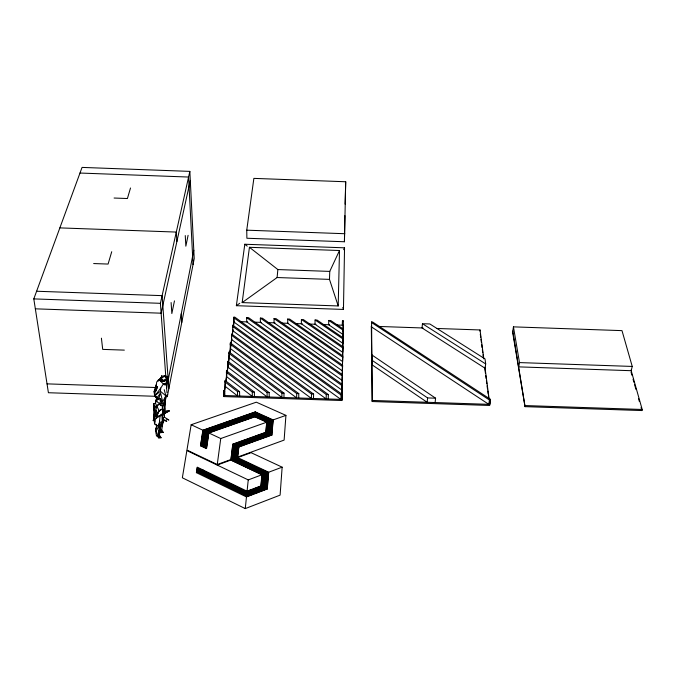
<?xml version="1.0" encoding="UTF-8"?>
<svg xmlns="http://www.w3.org/2000/svg" width="676" height="676" viewBox="0 0 676 676"><rect width="100%" height="100%" fill="white"/><g stroke="black" fill="none" stroke-linecap="round" stroke-linejoin="round"><path stroke-width="1.01" d="M274.05 318.565L274.05 322.832L342.411 370.896L342.639 365.234L275.985 318.633L274.05 318.565L342.614 366.569M228.91 353.337L281.909 393.043L281.884 397.42L229.037 357.672L229.088 352.027L284.005 393.111L283.971 397.496M287.739 319.038L287.706 323.297L342.571 361.533L342.8 355.914L289.674 319.106L287.739 319.038L342.774 357.215M161.31 414.058L160.144 415.453L158.961 426.438L154.542 423.903L154.06 417.937L157.009 405.473L159.587 403.589L160.88 400.471L160.584 398.603L157.618 397.995L156.756 401.569L159.587 403.589L161.665 403.648L160.584 398.603M160.601 405.634L160.626 403.792M158.835 430.46L158.784 434.229L161.057 437.761L158.902 437.879L156.418 435.547L155.455 430.122L156.545 426.531L155.928 424.19M230.178 344.185L296.713 393.533L296.637 397.919L230.305 348.503L230.355 342.909L298.8 393.609L298.724 397.987M344.43 241.755L345.706 181.76L253.872 178.379L246.748 230.178L246.884 238.248L344.43 241.755L344.895 215.644M345.106 204.152L345.706 181.76M223.781 390.382L223.933 394.776L224.88 395.519L224.728 391.125L223.781 390.382L223.874 396.575L341.862 400.522L342.284 376.473L341.912 399.431L223.832 395.485L225.412 384.01M343.036 333.598L342.318 374.377L343.214 325.224L336.91 325.004M343.07 331.51L343.408 320.973L342.445 320.939L342.25 325.19L343.197 325.832M343.459 309.431L344.54 247.822L244.813 244.247L236.363 305.696L343.459 309.431L342.791 307.445M342.47 374.749L342.445 376.11L260.353 318.092L260.395 322.359L342.242 380.453L342.47 374.749L262.296 318.159L260.353 318.092M343.408 320.973L343.4 321.573L342.445 320.939M301.428 319.511L301.344 323.77L342.732 352.348L342.96 346.763L303.363 319.579L301.428 319.511L342.935 348.047M338.194 305.949L339.496 250.517L249.436 247.298L242.16 302.594L338.194 305.949L329.482 279.382L329.761 271.406L339.496 250.517M231.42 335.212L311.501 394.032L311.391 398.409L231.538 339.513L231.598 333.961L313.596 394.1L313.478 398.477M162.629 414.937L162.975 412.233L164.775 409.183L164.082 405.515L165.468 396.66M315.1 319.985L314.982 324.243L342.893 343.34L343.095 339.056L315.1 319.985L317.036 320.052L343.112 337.797L342.918 342.081M155.742 413.129L155.826 410.383L153.942 409.707L153.621 403.859L155.446 403.217L155.953 401.578M160.846 424.384L159.215 424.942L156.19 431.212L158.902 437.879L159.206 428.018L160.44 425.288M328.773 320.466L328.62 324.717L343.045 334.502L343.264 329.001L330.708 320.525L328.773 320.466L343.247 330.234M232.637 326.415L326.288 394.53L326.128 398.908L232.755 330.699L232.806 325.181L328.384 394.598L328.215 398.975M233.837 317.779L341.076 395.021L340.865 399.398L233.947 322.046L233.921 317.171L234.885 317.205L342.132 394.353L341.921 398.722M342.098 388.81L342.301 384.45L248.591 317.686L246.655 317.619L246.732 321.886L342.073 390.196L342.276 385.835L246.655 317.619M341.862 400.522L342.115 395.054L341.076 395.021M164.614 405.6L165.73 398.477L164.082 405.515L163.93 402.719M154.331 406.682L153.621 403.859L154.821 411.54L153.942 409.707L154.331 406.682L161.665 403.648L160.88 400.471L157.542 398.908L155.607 400.2L155.446 403.217L159.054 410.67L156.139 418.283L154.584 420.573L153.3 420.616L155.826 410.383L156.139 412.411M164.336 411.211L169.406 410.915L164.733 413.475L165.451 401.054M371.589 321.945L372.222 401.536L489.669 405.465L490.489 400.031L490.387 399.322L372.56 321.979L371.589 321.945L371.597 322.553L489.441 399.998L490.489 400.031M158.902 437.879L159.578 428.719L160.575 425.043M371.758 359.37L372.045 355.061L435.589 398.189L435.099 402.55M160.28 380.892L159.68 378.999L161.556 377.504L159.68 378.999L160.28 380.892L161.716 381.534L166.811 380.284L167.91 379.261L168.028 377.487L166.516 376.304L163.955 376.202L166.516 376.304M372.113 360.35L371.825 364.66L427.139 402.279L427.604 397.927L372.113 360.35L372.045 355.061M372.222 401.536L371.318 326.195M282.145 467.167L280.101 495.128L245.261 508.597L182.351 477.788L186.863 450.588L248.244 479.909L261.908 474.772L260.894 485.951L247.07 491.207L197.24 467.167L196.386 472.659L246.47 496.936L267.265 488.993L268.693 472.22L282.145 467.167L251.075 452.675L237.614 457.593M285.931 415.368L284.123 440.093L237.682 457.06L231.564 454.179L232.789 444.157L265.803 432.285L271.87 435.048L273.163 419.906L285.931 415.368L256.314 402.186L191.156 424.739L186.956 450.055L217.25 464.522L230.905 459.528M167.158 383.326L166.482 377.85L167.158 383.326L165.012 384.179L163.398 383.917L161.032 381.763L161.251 378.805L160.93 380.157L163.474 380.808L166.904 378.687M155.463 391.708L156.688 382.058L158.632 379.582L160.195 379.988M265.803 432.285L266.724 422.196L254.801 416.813L208.833 432.978L206.535 448.568L200.527 445.729L202.91 430.223L255.308 411.887L273.163 419.906M155.987 391.024L157.593 386.571L154.314 393.88L155.717 397.091L155.564 395.088L160.432 391.26L160.727 388.1L163.398 383.917M242.16 302.594L277.101 277.532L277.861 269.563L249.436 247.298M154.694 418.317L153.3 420.616L154.398 413.467M422.458 323.711L422.044 327.953L485.072 368.243L485.689 363.941L485.022 358.922L429.835 323.965L422.458 323.711L485.689 363.941M163.516 413.264L163.837 410.214M245.261 508.597L246.47 496.936M247.07 491.207L248.236 479.909M254.801 416.813L255.308 411.887M237.682 457.06L238.856 446.98L271.87 435.048M158.961 426.438L159.646 421.182L161.682 425.272L159.215 424.942M217.25 464.522L220.748 438.538L266.724 422.196M479.892 331.012L480.036 329.956L436.755 328.46M224.956 381.889L237.462 391.548L237.572 395.942L225.1 386.266L225.15 380.503L239.558 391.624L239.659 396.009M226.299 372.18L252.283 392.046L252.351 396.44L226.443 376.549L226.485 370.82L254.379 392.122L254.438 396.508M227.618 362.666L267.096 392.545L267.121 396.93L227.753 367.017L227.804 361.33L269.192 392.612L269.209 396.998M225.7 381.923L229.434 354.815M229.722 352.728L231.733 338.127M232.164 335L232.924 329.465M233.313 326.66L234.031 321.446M223.874 396.575L224.162 394.488M224.593 391.362L225.446 385.1M226.021 380.926L226.739 375.712M227.313 371.538L228.175 365.277M228.606 362.15L229.468 355.889M229.899 352.762L230.905 345.461M231.184 343.374L231.758 339.2M232.333 335.026L232.907 330.851M233.626 325.638L233.921 317.171M489.441 399.998L488.79 404.341L371.327 326.804M490.387 399.322L489.83 404.375L372.299 400.445M161.116 424.9L159.942 432.674L163.237 432.386L161.31 429.387L161.53 431.119L163.237 432.386L159.942 432.674L159.392 427.511M163.161 380.571L161.209 377.952L161.522 375.94L165.189 376.27L166.82 378.256L166.431 379.202L164.741 380.123L161.615 380.402L160.787 379.025L161.894 377.707L161.522 375.94M513.456 326.863L519.481 362.589L518.771 366.874L631.198 370.701L632.237 366.434L621.996 330.632L513.456 326.863L512.619 332.144L525.041 406.648L641.921 410.552L642.2 409.479L631.038 370.135M161.53 431.119L163.186 421.08M525.041 406.648L512.788 331.088M154.584 420.573L153.917 418.452L154.981 410.822M166.634 387.88L193.801 250.264M174.467 300.879L171.839 313.546L171.104 302.544M188.097 235.324L185.841 246.182L185.258 235.569M154.508 406.132L153.689 409.96L153.917 418.452L155.252 421.292L154.542 423.903M190.294 180.526L161.133 313.191L35.346 308.831M165.814 376.769L160.406 303.313L189.838 171.383L82.058 167.403L33.8 298.902L48.41 392.731L155.717 396.313M161.986 426.353L163.119 421.283M164.006 405.761L164.276 402.178M153.917 418.452L154.534 415.791M168.028 377.487L166.811 380.284L161.716 381.534M163.693 409.96L162.975 412.233L162.688 401.645L160.592 392.984L157.314 397.429L156.908 399.017L155.024 395.925L154.094 391.767L156.021 384.889M158.184 381.247L158.632 379.582M161.682 425.272L162.291 423.007L161.927 414.329M153.3 420.616C154.576 416.162 157.246 411.532 161.387 409.242L162.747 410.509L163.55 413.788L156.139 418.283L156.604 415.453L158.911 411.549L161.387 409.242M159.578 428.719L160.592 425.246M111.726 251.717L108.084 264.062L93.66 263.555M130.51 187.987L127.409 198.524L114.092 198.034M158.59 398.916L160.592 392.984M155.455 430.122L156.959 426.057M156.376 386.418L154.094 391.767L155.286 394.438M343.661 249.706L344.54 247.822M162.688 401.645L165.882 395.866L164.217 389.689M165.417 398.663L167.699 394.75M161.378 423.582L162.958 421.19M153.942 409.707L157.009 405.473M160.727 388.1L155.564 395.088L154.314 393.88M165.012 384.179L167.31 381.298M162.291 423.007L163.6 421.782L162.908 418.85M161.327 422.28L162.764 421.021M236.363 305.696L239.735 303.287M167.91 379.261L163.922 381.247M160.795 378.188L162.139 377.343M162.933 418.089L164.479 417.185L168.873 420.041L166.245 419.019M164.927 412.977L169.406 410.915L165.814 411.354M161.209 377.952L165.189 376.27L166.431 379.202M196.395 472.634L203.324 470.099M217.173 465.063L230.846 460.069M200.569 445.746L207.304 443.355M155.632 416.788L160.144 415.453M163.491 376.49L165.476 376.245M164.775 409.183L163.938 409.2L164.479 417.185L163.271 413.222M47.033 383.867L156.148 387.525M223.68 391.091L224.728 391.125M237.462 391.548L239.558 391.624M252.283 392.046L254.379 392.122M267.096 392.545L269.192 392.612M281.909 393.043L284.005 393.111M296.713 393.533L298.8 393.609M311.501 394.032L313.596 394.1M326.288 394.53L328.384 394.598M427.604 397.927L435.589 398.189M525.235 405.566L642.2 409.479M277.861 269.563L329.761 271.406M277.101 277.532L329.482 279.382M36.605 291.246L162.113 295.64L168.839 388.734M33.8 298.902L160.406 303.313M240.326 321.658L247.678 321.911M255.029 322.173L261.325 322.384M267.62 322.604L274.971 322.858M281.275 323.077L288.618 323.331M295.97 323.584L302.265 323.804M308.569 324.024L315.912 324.277M323.263 324.531L329.567 324.75M378.704 326.449L423.041 327.987M519.481 362.589L632.237 366.434M124.333 350.126L102.701 349.382L101.417 338.177M79.988 173.039L188.579 177.044L193.049 264.544M246.748 230.178L344.785 233.719M59.86 227.888L176.301 232.071L176.875 241.594M162.984 420.117L166.752 421.249L162.924 418.993M165.383 377.115L166.575 377.605M254.818 412.056L273.129 420.286M253.711 412.445L273.053 421.148M252.596 412.833L272.986 422.01M251.48 413.23L272.91 422.88M250.365 413.619L272.834 423.742M249.25 414.008L272.758 424.613M248.134 414.396L254.058 417.075M266.674 422.77L272.681 425.483M247.019 414.785L252.942 417.464M266.597 423.632L272.614 426.353M245.903 415.182L251.818 417.861M266.513 424.503L272.538 427.224M244.78 415.571L250.703 418.25M266.437 425.373L272.462 428.102M243.656 415.96L249.579 418.647M266.352 426.243L272.386 428.973M242.54 416.357L248.464 419.044M266.276 427.114L272.31 429.851M241.416 416.746L247.34 419.433M266.2 427.993L272.234 430.73M240.293 417.143L246.216 419.83M266.116 428.871L272.158 431.609M239.169 417.531L245.092 420.227M266.04 429.742L272.09 432.496M238.045 417.929L243.96 420.624M265.955 430.62L272.014 433.375M236.913 418.326L242.836 421.021M265.879 431.508L271.938 434.262M235.789 418.714L241.712 421.418M265.676 432.336L271.744 435.099M234.656 419.112L240.58 421.816M264.553 432.741L270.62 435.505M233.533 419.509L239.448 422.213M263.42 433.147L269.487 435.91M232.4 419.906L238.324 422.61M262.288 433.553L268.355 436.324M231.268 420.295L237.191 423.007M261.156 433.958L267.223 436.73M230.136 420.692L236.059 423.404M260.023 434.364L266.09 437.135M229.003 421.089L234.927 423.801M258.891 434.769L264.958 437.549M227.871 421.486L233.786 424.198M257.759 435.183L263.826 437.955M226.73 421.883L232.654 424.604M256.618 435.589L262.685 438.369M225.598 422.28L231.513 425.001M255.486 435.995L261.553 438.783M224.457 422.677L230.381 425.398M254.345 436.409L260.412 439.189M223.317 423.083L229.24 425.804M253.204 436.814L259.271 439.603M222.176 423.48L228.099 426.201M252.072 437.228L258.131 440.017M221.035 423.877L226.959 426.607M250.931 437.634L256.99 440.431M219.894 424.274L225.818 427.004M249.782 438.048L255.849 440.837M218.754 424.68L224.677 427.409M248.641 438.454L254.708 441.251M217.613 425.077L223.528 427.807M247.5 438.868L253.559 441.665M216.464 425.474L222.387 428.212M246.351 439.282L252.418 442.079M215.323 425.88L221.238 428.618M245.211 439.696L251.269 442.493M214.174 426.277L220.097 429.015M244.061 440.101L250.128 442.907M213.024 426.683L218.948 429.421M242.912 440.515L248.979 443.321M211.875 427.08L217.799 429.826M241.763 440.929L247.83 443.743M210.726 427.485L216.65 430.232M240.614 441.343L246.681 444.157M209.577 427.891L215.492 430.637M239.465 441.758L245.523 444.571M208.428 428.288L214.343 431.043M238.307 442.172L244.374 444.985M207.27 428.694L213.194 431.449M237.158 442.586L243.216 445.408M206.121 429.099L212.036 431.854M236 443L242.067 445.822M204.963 429.505L210.878 432.26M234.842 443.414L240.91 446.236M203.806 429.902L209.729 432.665M233.685 443.828L239.752 446.659M191.156 424.739L202.91 430.223M208.833 432.978L220.748 438.538M232.789 444.174L238.856 447.005M202.876 430.418L208.799 433.181M232.764 444.36L238.831 447.182M202.741 431.296L208.673 434.068M232.654 445.264L238.729 448.095M202.606 432.184L208.538 434.955M232.544 446.168L238.62 449.008M202.47 433.071L208.411 435.843M232.434 447.081L238.51 449.92M202.335 433.958L208.276 436.738M232.324 447.985L238.408 450.833M202.2 434.845L208.14 437.634M232.206 448.898L238.298 451.754M202.065 435.733L208.014 438.521M232.096 449.819L238.197 452.675M201.921 436.628L207.878 439.425M231.986 450.731L238.087 453.588M201.786 437.524L207.752 440.321M231.876 451.644L237.977 454.517M201.651 438.42L207.616 441.217M231.758 452.565L237.867 455.438M201.516 439.315L207.481 442.121M231.648 453.486L237.766 456.359M201.372 440.211L207.346 443.025M268.693 472.22L231.496 454.711L230.846 460.069L261.916 474.772M201.237 441.107L207.219 443.929M231.42 455.328L268.642 472.862M201.102 442.011L207.084 444.833M231.31 456.258L268.558 473.817M200.958 442.915L206.949 445.738M231.2 457.179L268.473 474.772M200.823 443.819L206.814 446.65M231.082 458.108L268.397 475.727M200.679 444.723L206.679 447.563M230.972 459.038L268.313 476.69M200.544 445.636L206.543 448.475M230.854 459.976L268.228 477.653M261.832 475.625L268.144 478.616M261.747 476.588L268.068 479.58M261.663 477.552L267.983 480.543M261.57 478.515L267.899 481.515M261.485 479.478L267.814 482.487M261.392 480.442L267.73 483.458M261.308 481.413L267.654 484.43M261.215 482.385L267.569 485.41M261.13 483.357L267.485 486.382M261.037 484.329L267.4 487.362M260.953 485.3L267.316 488.342M156.418 435.547L161.057 437.761L159.156 435.183M260.894 485.951L267.257 488.993M260.488 486.103L266.859 489.145M259.297 486.551L265.668 489.601M258.105 487.007L264.477 490.058M256.914 487.464L263.285 490.514M255.714 487.911L262.085 490.97M254.522 488.368L260.894 491.427M253.323 488.824L259.694 491.883M252.131 489.28L258.502 492.339M250.931 489.737L257.303 492.796M249.731 490.193L256.103 493.26M248.531 490.649L254.903 493.717M247.331 491.106L253.694 494.173M197.122 467.902L252.494 494.638M196.978 468.857L251.295 495.094M196.834 469.803L250.086 495.559M196.682 470.758L248.878 496.015M196.539 471.713L247.669 496.48M160.533 404.721L162.299 405.862L162.705 411.43L163.55 413.788M155.024 395.925L157.314 397.429M244.813 244.247L247.239 246.149M160.432 391.26L165.882 395.866M159.79 431.584L160.837 432.606M155.607 400.2L156.756 401.569M162.671 418.3L163.347 420.269M164.462 383.461L165.079 385.32M631.063 372.206L631.925 375.239M633.066 379.27L633.919 382.295M634.494 384.314L635.922 389.359M638.49 398.443L639.352 401.468M641.068 407.527L641.921 410.552M162.079 414.303L163.6 421.782M164.471 411.963L164.733 413.475M480.036 329.956L483.839 358.897M484.929 367.169L489.01 398.172M480.298 334.113L480.704 337.214M480.974 339.284L481.38 342.386M481.65 344.456L482.064 347.557M482.334 349.619L482.74 352.728M483.01 354.79L483.416 357.891M484.776 368.234L485.452 373.405M485.731 375.476L486.137 378.577M486.407 380.647L486.813 383.748M487.083 385.819L487.489 388.92M487.768 390.981L488.173 394.083M488.444 396.153L488.714 398.223M162.299 405.862L162.747 410.509M158.742 424.021L158.902 425.745M166.279 383.064L166.997 392.781M167.133 394.607L167.285 396.702L194.215 258.57L189.838 171.383M181.244 313.85L181.768 322.427M226.485 370.82L226.629 375.188M225.15 380.503L225.294 384.881M227.804 361.33L227.939 365.682M230.355 342.909L230.482 347.219M229.088 352.027L229.223 356.362M232.806 325.181L232.882 327.75M159.206 427.325L159.274 431.077"/></g></svg>
